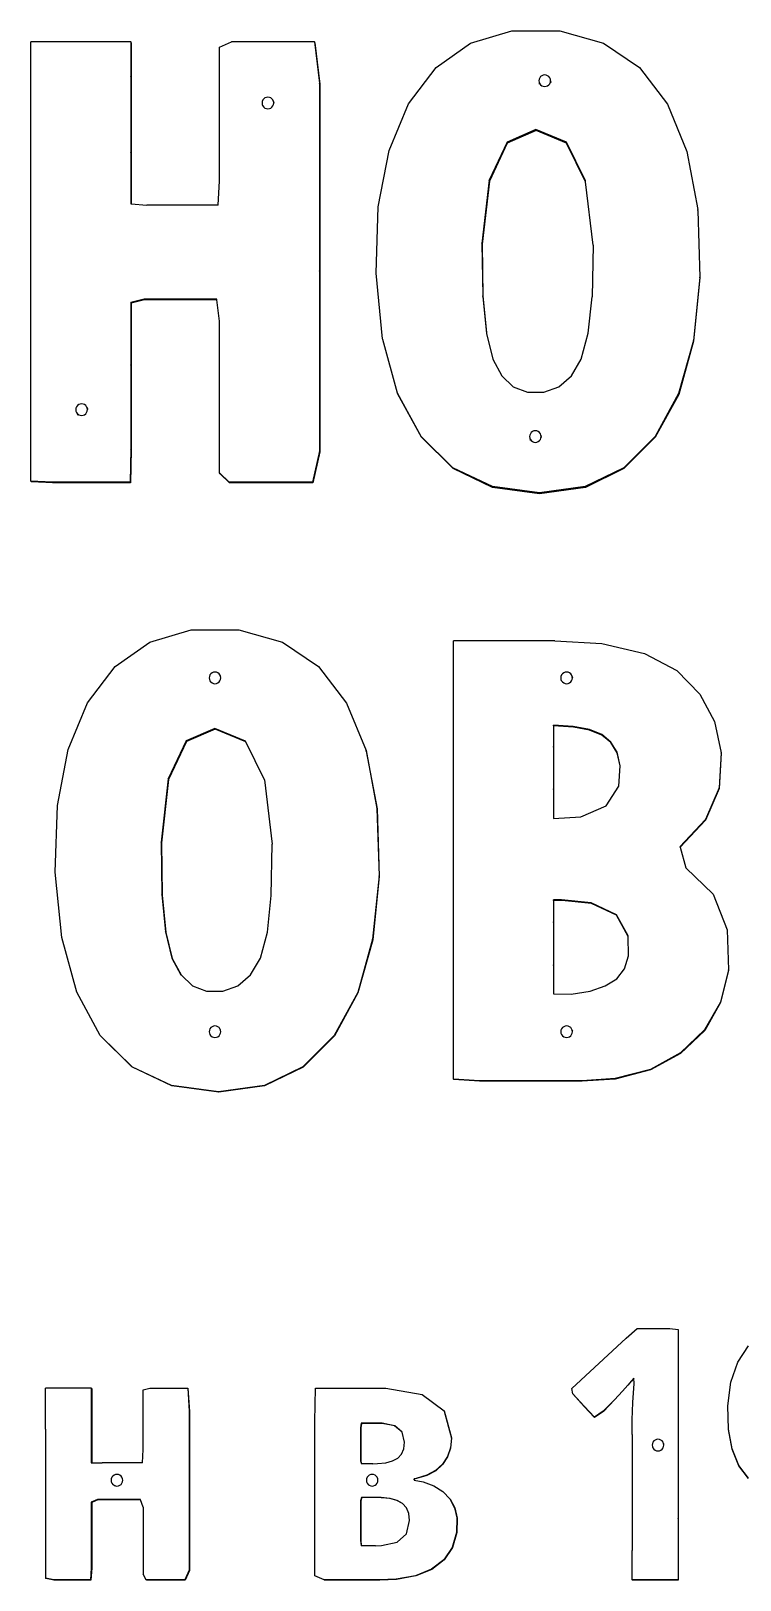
# Model space of a CAD drawing. Extents: x -1938 to 2501, y -2491 to 1970.
# Drawn here: x -766 to -15, y 241 to 1885 of the extents above; entities that cross this region are included whole.
import ezdxf

# ---------------------------------------------------------------- set-up
doc = ezdxf.new("R2010")
doc.units = 0
doc.layers.get('0').update_dxf_attribs({"linetype": 'CONTINUOUS'})

msp = doc.modelspace()

# ---------------------------------------------------------------- linework, layer by layer
for p, q in [((-300.2, 1871.6), (-256.4, 1884.5)), ((-256.4, 1884.5), (-205.5, 1884.5)), ((-205.5, 1884.5), (-159.3, 1871.5)), ((-766.5, 1407), (-766.5, 1873)), ((-660.7, 1873), (-766.5, 1873)), ((-660.7, 1873), (-660.5, 1836.2)), ((-660.3, 1871.9), (-660.7, 1873)), ((-660.3, 1871.9), (-660.1, 1835.1)), ((-566.4, 1867.4), (-553.7, 1873)), ((-566.4, 1725.6), (-566.4, 1867.4)), ((-465.7, 1873), (-553.7, 1873)), ((-465.7, 1873), (-460.5, 1829.2)), ((-465.5, 1871.9), (-465.7, 1873)), ((-465.5, 1871.9), (-460.2, 1828.1)), ((-336.8, 1845.7), (-300.2, 1871.6)), ((-159.3, 1871.5), (-121.3, 1845.6)), ((-366.1, 1807.1), (-336.8, 1845.7)), ((-121.3, 1845.6), (-91.5, 1806.8)), ((-660.5, 1836.2), (-660.5, 1755.5)), ((-660.1, 1835.1), (-660.5, 1836.2)), ((-660.1, 1835.1), (-660.1, 1754.4)), ((-460.5, 1829.2), (-460.5, 1630)), ((-460.2, 1828.1), (-460.5, 1829.2)), ((-460.2, 1828.1), (-460.2, 1629.1)), ((-227.6, 1833.3), (-227.8, 1831.7)), ((-227.8, 1831.7), (-227.6, 1830.1)), ((-227, 1834.8), (-227.6, 1833.3)), ((-227.6, 1830.1), (-227, 1828.6)), ((-227.6, 1830.1), (-227.6, 1829.9)), ((-227.6, 1829.8), (-227.6, 1829.9)), ((-227.6, 1829.8), (-227.4, 1828.2)), ((-226, 1836.1), (-227, 1834.8)), ((-227, 1828.6), (-226, 1827.3)), ((-224.7, 1837), (-226, 1836.1)), ((-226, 1827.3), (-224.7, 1826.4)), ((-223.2, 1837.6), (-224.7, 1837)), ((-224.7, 1826.4), (-223.2, 1825.8)), ((-221.6, 1837.9), (-223.2, 1837.6)), ((-223.2, 1825.8), (-221.6, 1825.5)), ((-220.1, 1837.6), (-221.6, 1837.9)), ((-221.6, 1825.5), (-220.1, 1825.8)), ((-218.6, 1837), (-220.1, 1837.6)), ((-220.1, 1825.8), (-218.6, 1826.4)), ((-217.3, 1836.1), (-218.6, 1837)), ((-218.6, 1826.4), (-217.3, 1827.3)), ((-216.3, 1834.8), (-217.3, 1836.1)), ((-217.3, 1827.3), (-216.3, 1828.6)), ((-215.7, 1833.3), (-216.3, 1834.8)), ((-216.3, 1828.6), (-215.7, 1830.1)), ((-215.5, 1831.7), (-215.7, 1833.3)), ((-215.7, 1830.1), (-215.5, 1831.7)), ((-215.5, 1831.7), (-215.3, 1829.8)), ((-521.2, 1809.8), (-521.4, 1808.2)), ((-521.4, 1808.2), (-521.2, 1806.6)), ((-520.6, 1811.3), (-521.2, 1809.8)), ((-519.6, 1812.5), (-520.6, 1811.3)), ((-518.4, 1813.5), (-519.6, 1812.5)), ((-516.9, 1814.1), (-518.4, 1813.5)), ((-515.3, 1814.3), (-516.9, 1814.1)), ((-513.7, 1814.1), (-515.3, 1814.3)), ((-512.2, 1813.5), (-513.7, 1814.1)), ((-510.9, 1812.5), (-512.2, 1813.5)), ((-510, 1811.3), (-510.9, 1812.5)), ((-509.3, 1809.8), (-510, 1811.3)), ((-509.1, 1808.2), (-509.3, 1809.8)), ((-509.3, 1809.8), (-508.8, 1807.9)), ((-509.3, 1806.6), (-509.1, 1808.2)), ((-521.2, 1806.6), (-520.6, 1805.1)), ((-521.2, 1806.6), (-520.7, 1804.8)), ((-520.6, 1805.1), (-519.6, 1803.8)), ((-519.6, 1803.8), (-518.4, 1802.8)), ((-518.4, 1802.8), (-516.9, 1802.2)), ((-516.9, 1802.2), (-515.3, 1802)), ((-515.3, 1802), (-513.7, 1802.2)), ((-513.7, 1802.2), (-512.2, 1802.8)), ((-512.2, 1802.8), (-510.9, 1803.8)), ((-510.9, 1803.8), (-510, 1805.1)), ((-510, 1805.1), (-509.3, 1806.6)), ((-386.7, 1757.7), (-366.1, 1807.1)), ((-91.5, 1806.8), (-70.8, 1756.5)), ((-231, 1780.1), (-261.5, 1766.7)), ((-230.9, 1779), (-261.4, 1765.6)), ((-198.6, 1766.4), (-231, 1780.1)), ((-230.9, 1779), (-231, 1780.1)), ((-198.5, 1765.4), (-230.9, 1779)), ((-261.5, 1766.7), (-280.6, 1726.4)), ((-261.4, 1765.6), (-280.4, 1725.3)), ((-261.4, 1765.6), (-261.5, 1766.7)), ((-178.4, 1725.5), (-198.6, 1766.4)), ((-198.5, 1765.4), (-198.6, 1766.4)), ((-178.3, 1724.5), (-198.5, 1765.4)), ((-660.5, 1755.5), (-660.5, 1701.3)), ((-660.1, 1754.4), (-660.5, 1755.5)), ((-660.1, 1754.4), (-660.1, 1701.3)), ((-398.2, 1698.1), (-386.7, 1757.7)), ((-70.8, 1756.5), (-59.4, 1695.2)), ((-568.1, 1699.8), (-566.4, 1725.6)), ((-280.6, 1726.4), (-288.2, 1659.2)), ((-280.4, 1725.3), (-280.6, 1726.4)), ((-178.3, 1724.5), (-178.4, 1725.5)), ((-280.4, 1725.3), (-288, 1658.2)), ((-170.3, 1657.3), (-178.3, 1724.5)), ((-660.5, 1701.3), (-660.1, 1701.3)), ((-660.1, 1701.3), (-643.6, 1699.8)), ((-568.1, 1699.8), (-643.6, 1699.8)), ((-400.4, 1627.6), (-398.2, 1698.1)), ((-59.3, 1694.2), (-59.4, 1695.2)), ((-59.3, 1694.2), (-57.1, 1623.4)), ((-288.2, 1659.2), (-287.4, 1603.7)), ((-288, 1658.2), (-288.2, 1659.2)), ((-288, 1658.2), (-287.2, 1602.8)), ((-170.3, 1657.3), (-171.2, 1602.6)), ((-460.5, 1630), (-460.5, 1438.9)), ((-460.2, 1629.1), (-460.5, 1630)), ((-460.2, 1629.1), (-460.2, 1438)), ((-393.6, 1558), (-400.4, 1627.6)), ((-57.1, 1623.4), (-63.8, 1556.2)), ((-57, 1622.5), (-63.8, 1555.3)), ((-57, 1622.5), (-57.1, 1623.4)), ((-646.5, 1600.1), (-660.5, 1596.5)), ((-660.5, 1596.5), (-660.5, 1530.3)), ((-660.1, 1595.6), (-660.5, 1596.5)), ((-646.1, 1599.2), (-660.1, 1595.6)), ((-660.1, 1595.6), (-660.1, 1529.4)), ((-603.9, 1600.1), (-646.5, 1600.1)), ((-646.1, 1599.2), (-646.5, 1600.1)), ((-603.6, 1599.2), (-646.1, 1599.2)), ((-569.4, 1600.1), (-603.9, 1600.1)), ((-603.6, 1599.2), (-603.9, 1600.1)), ((-569.3, 1599.2), (-603.6, 1599.2)), ((-569.3, 1599.2), (-569.4, 1600.1)), ((-566.4, 1576.8), (-569.3, 1599.2)), ((-287.4, 1603.7), (-283.5, 1564.2)), ((-287.2, 1602.8), (-287.4, 1603.7)), ((-287.2, 1602.8), (-283.4, 1563.7)), ((-175.5, 1563.9), (-171.2, 1602.6)), ((-566.4, 1415.7), (-566.4, 1576.8)), ((-283.5, 1564.2), (-283.4, 1563.7)), ((-283.4, 1563.7), (-276.8, 1536.3)), ((-182.9, 1536.3), (-175.5, 1563.9)), ((-393.4, 1557.2), (-393.6, 1558)), ((-393.4, 1557.1), (-393.4, 1557.2)), ((-377.7, 1500.3), (-393.4, 1557.1)), ((-63.8, 1556.2), (-79.7, 1499.9)), ((-63.8, 1555.3), (-79.6, 1499)), ((-63.8, 1555.3), (-63.8, 1556.2)), ((-660.5, 1530.3), (-660.5, 1440.9)), ((-660.1, 1529.4), (-660.5, 1530.3)), ((-660.1, 1529.4), (-660.1, 1440)), ((-276.8, 1536.3), (-267.2, 1518.6)), ((-193.3, 1518.6), (-182.9, 1536.3)), ((-267.2, 1518.6), (-255, 1507)), ((-206.6, 1507), (-193.3, 1518.6)), ((-352.7, 1454.3), (-377.7, 1500.3)), ((-377.5, 1499.4), (-377.7, 1500.3)), ((-352.5, 1453.5), (-377.5, 1499.4)), ((-255, 1507), (-240.1, 1501.2)), ((-240.1, 1501.2), (-222.7, 1501.2)), ((-222.7, 1501.2), (-206.6, 1507)), ((-79.7, 1499.9), (-104.6, 1454.3)), ((-79.6, 1499), (-104.5, 1453.5)), ((-79.6, 1499), (-79.7, 1499.9)), ((-718.8, 1484.4), (-719, 1482.8)), ((-719, 1482.8), (-718.8, 1481.2)), ((-718.2, 1485.9), (-718.8, 1484.4)), ((-718.8, 1481.2), (-718.2, 1479.7)), ((-717.2, 1487.1), (-718.2, 1485.9)), ((-718.2, 1479.7), (-717.2, 1478.4)), ((-718.2, 1479.7), (-716.9, 1477)), ((-715.9, 1488.1), (-717.2, 1487.1)), ((-714.4, 1488.7), (-715.9, 1488.1)), ((-712.9, 1488.9), (-714.4, 1488.7)), ((-711.3, 1488.7), (-712.9, 1488.9)), ((-709.8, 1488.1), (-711.3, 1488.7)), ((-708.5, 1487.1), (-709.8, 1488.1)), ((-707.5, 1485.9), (-708.5, 1487.1)), ((-708.5, 1478.4), (-707.5, 1479.7)), ((-706.9, 1484.4), (-707.5, 1485.9)), ((-707.5, 1485.9), (-706.2, 1483.2)), ((-707.5, 1479.7), (-706.9, 1481.2)), ((-706.7, 1482.8), (-706.9, 1484.4)), ((-706.9, 1481.2), (-706.7, 1482.8)), ((-717.2, 1478.4), (-715.9, 1477.4)), ((-715.9, 1477.4), (-714.4, 1476.8)), ((-714.4, 1476.8), (-712.9, 1476.6)), ((-712.9, 1476.6), (-711.3, 1476.8)), ((-711.3, 1476.8), (-709.8, 1477.4)), ((-709.8, 1477.4), (-708.5, 1478.4)), ((-319.1, 1421.1), (-352.7, 1454.3)), ((-352.5, 1453.5), (-352.7, 1454.3)), ((-318.9, 1420.2), (-352.5, 1453.5)), ((-237.6, 1455.8), (-237.8, 1454.2)), ((-237.8, 1454.2), (-237.6, 1452.6)), ((-236.9, 1457.3), (-237.6, 1455.8)), ((-237.6, 1452.6), (-236.9, 1451.2)), ((-237.6, 1452.6), (-237.1, 1450)), ((-236, 1458.6), (-236.9, 1457.3)), ((-236.9, 1451.2), (-236, 1449.9)), ((-234.7, 1459.6), (-236, 1458.6)), ((-236, 1449.9), (-234.7, 1448.9)), ((-233.2, 1460.2), (-234.7, 1459.6)), ((-234.7, 1448.9), (-233.2, 1448.3)), ((-231.6, 1460.4), (-233.2, 1460.2)), ((-233.2, 1448.3), (-231.6, 1448.1)), ((-230, 1460.2), (-231.6, 1460.4)), ((-231.6, 1448.1), (-230, 1448.3)), ((-228.5, 1459.6), (-230, 1460.2)), ((-230, 1448.3), (-228.5, 1448.9)), ((-227.3, 1458.6), (-228.5, 1459.6)), ((-228.5, 1448.9), (-227.3, 1449.9)), ((-226.3, 1457.3), (-227.3, 1458.6)), ((-227.3, 1449.9), (-226.3, 1451.2)), ((-225.7, 1455.8), (-226.3, 1457.3)), ((-226.3, 1451.2), (-225.7, 1452.6)), ((-225.5, 1454.2), (-225.7, 1455.8)), ((-225.7, 1455.8), (-225.3, 1453.2)), ((-225.7, 1452.6), (-225.5, 1454.2)), ((-104.6, 1454.3), (-137.8, 1421.1)), ((-104.5, 1453.5), (-137.7, 1420.2)), ((-104.5, 1453.5), (-104.6, 1454.3)), ((-660.5, 1440.9), (-661.4, 1406)), ((-660.1, 1440), (-661, 1405.2)), ((-660.1, 1440), (-660.5, 1440.9)), ((-460.5, 1438.9), (-467.9, 1406)), ((-460.2, 1438), (-467.6, 1405.2)), ((-460.2, 1438), (-460.5, 1438.9)), ((-556.4, 1406), (-566.4, 1415.7)), ((-566, 1414.8), (-566.4, 1415.7)), ((-556.1, 1405.2), (-566, 1414.8)), ((-277.2, 1401.1), (-319.1, 1421.1)), ((-318.9, 1420.2), (-319.1, 1421.1)), ((-277.1, 1400.3), (-318.9, 1420.2)), ((-137.8, 1421.1), (-178.7, 1401.1)), ((-137.7, 1420.2), (-178.5, 1400.3)), ((-137.7, 1420.2), (-137.8, 1421.1)), ((-744, 1406), (-766.5, 1407)), ((-766, 1406.2), (-766.5, 1407)), ((-743.5, 1405.2), (-766, 1406.2)), ((-694.5, 1406), (-744, 1406)), ((-743.5, 1405.2), (-744, 1406)), ((-694.1, 1405.2), (-743.5, 1405.2)), ((-661.4, 1406), (-694.5, 1406)), ((-694.1, 1405.2), (-694.5, 1406)), ((-661, 1405.2), (-694.1, 1405.2)), ((-661, 1405.2), (-661.4, 1406)), ((-511.3, 1406), (-556.4, 1406)), ((-556.1, 1405.2), (-556.4, 1406)), ((-511, 1405.2), (-556.1, 1405.2)), ((-467.9, 1406), (-511.3, 1406)), ((-511, 1405.2), (-511.3, 1406)), ((-467.6, 1405.2), (-511, 1405.2)), ((-467.6, 1405.2), (-467.9, 1406)), ((-227.2, 1394.5), (-277.2, 1401.1)), ((-277.1, 1400.3), (-277.2, 1401.1)), ((-227.1, 1393.6), (-277.1, 1400.3)), ((-178.7, 1401.1), (-227.2, 1394.5)), ((-178.5, 1400.3), (-227.1, 1393.6)), ((-178.5, 1400.3), (-178.7, 1401.1)), ((-227.1, 1393.6), (-227.2, 1394.5)), ((-640.5, 1236.2), (-596.7, 1249.1)), ((-596.7, 1249.1), (-545.9, 1249.1)), ((-545.9, 1249.1), (-499.7, 1236.1)), ((-677.1, 1210.3), (-640.5, 1236.2)), ((-499.7, 1236.1), (-461.6, 1210.2)), ((-318.4, 772.5), (-318.4, 1237.7)), ((-211.1, 1237.7), (-318.4, 1237.7)), ((-211.1, 1237.7), (-161.2, 1234.7)), ((-161.2, 1234.7), (-115.8, 1224.1)), ((-115.8, 1224.1), (-81.4, 1205.9)), ((-706.5, 1171.7), (-677.1, 1210.3)), ((-577.3, 1199.8), (-577.6, 1198.2)), ((-576.7, 1201.3), (-577.3, 1199.8)), ((-575.8, 1202.6), (-576.7, 1201.3)), ((-574.5, 1203.5), (-575.8, 1202.6)), ((-573, 1204.2), (-574.5, 1203.5)), ((-571.4, 1204.4), (-573, 1204.2)), ((-569.8, 1204.2), (-571.4, 1204.4)), ((-568.3, 1203.5), (-569.8, 1204.2)), ((-567.1, 1202.6), (-568.3, 1203.5)), ((-566.1, 1201.3), (-567.1, 1202.6)), ((-565.5, 1199.8), (-566.1, 1201.3)), ((-566.1, 1201.3), (-565.5, 1200.1)), ((-565.2, 1198.2), (-565.5, 1199.8)), ((-461.6, 1210.2), (-431.9, 1171.4)), ((-204.4, 1199.8), (-204.6, 1198.2)), ((-203.8, 1201.3), (-204.4, 1199.8)), ((-202.8, 1202.6), (-203.8, 1201.3)), ((-201.5, 1203.5), (-202.8, 1202.6)), ((-200, 1204.2), (-201.5, 1203.5)), ((-198.4, 1204.4), (-200, 1204.2)), ((-196.8, 1204.2), (-198.4, 1204.4)), ((-195.4, 1203.5), (-196.8, 1204.2)), ((-194.1, 1202.6), (-195.4, 1203.5)), ((-193.1, 1201.3), (-194.1, 1202.6)), ((-192.5, 1199.8), (-193.1, 1201.3)), ((-192.5, 1199.8), (-192.3, 1198.6)), ((-192.4, 1198.7), (-192.5, 1199.8)), ((-81.4, 1205.9), (-57.2, 1181.1)), ((-577.6, 1198.2), (-577.3, 1196.6)), ((-577.3, 1196.6), (-576.7, 1195.1)), ((-576.7, 1195.1), (-575.8, 1193.9)), ((-576.7, 1195.1), (-576.1, 1193.9)), ((-575.8, 1193.9), (-574.5, 1192.9)), ((-574.5, 1192.9), (-573, 1192.3)), ((-573, 1192.3), (-571.4, 1192.1)), ((-571.4, 1192.1), (-569.8, 1192.3)), ((-569.8, 1192.3), (-568.3, 1192.9)), ((-568.3, 1192.9), (-567.1, 1193.9)), ((-567.1, 1193.9), (-566.1, 1195.1)), ((-566.1, 1195.1), (-565.5, 1196.6)), ((-565.5, 1196.6), (-565.2, 1198.2)), ((-204.6, 1198.2), (-204.4, 1196.6)), ((-204.4, 1196.6), (-203.8, 1195.1)), ((-204.4, 1196.6), (-204.2, 1195.4)), ((-203.8, 1195.1), (-202.8, 1193.9)), ((-202.8, 1193.9), (-201.5, 1192.9)), ((-201.5, 1192.9), (-200, 1192.3)), ((-200, 1192.3), (-198.4, 1192.1)), ((-198.4, 1192.1), (-196.8, 1192.3)), ((-196.8, 1192.3), (-195.4, 1192.9)), ((-195.4, 1192.9), (-194.1, 1193.9)), ((-194.1, 1193.9), (-193.1, 1195.1)), ((-193.1, 1195.1), (-192.5, 1196.6)), ((-192.5, 1196.6), (-192.3, 1198.2)), ((-192.3, 1198.2), (-192.4, 1198.7)), ((-727, 1122.3), (-706.5, 1171.7)), ((-431.9, 1171.4), (-411.2, 1121.2)), ((-57.2, 1181.1), (-41.5, 1152.1)), ((-41.5, 1152.1), (-34.4, 1118.9)), ((-571.4, 1144.7), (-601.9, 1131.3)), ((-571, 1144), (-601.5, 1130.6)), ((-539, 1131.1), (-571.4, 1144.7)), ((-571, 1144), (-571.4, 1144.7)), ((-538.7, 1130.4), (-571, 1144)), ((-191.4, 1146.7), (-212.4, 1148.2)), ((-212.4, 1148.2), (-212.4, 1125.4)), ((-212.2, 1147.5), (-212.4, 1148.2)), ((-212.2, 1147.5), (-212.2, 1124.7)), ((-191.3, 1146.1), (-212.2, 1147.5)), ((-174.3, 1143.4), (-191.4, 1146.7)), ((-191.3, 1146.1), (-191.4, 1146.7)), ((-174.2, 1142.7), (-191.3, 1146.1)), ((-161.1, 1138), (-174.3, 1143.4)), ((-174.2, 1142.7), (-174.3, 1143.4)), ((-161, 1137.3), (-174.2, 1142.7)), ((-151.4, 1130.2), (-161.1, 1138)), ((-161, 1137.3), (-161.1, 1138)), ((-151.4, 1129.6), (-161, 1137.3)), ((-738.5, 1062.8), (-727, 1122.3)), ((-601.9, 1131.3), (-620.9, 1091)), ((-601.5, 1130.6), (-620.5, 1090.3)), ((-601.5, 1130.6), (-601.9, 1131.3)), ((-538.7, 1130.4), (-539, 1131.1)), ((-518.7, 1090.1), (-538.7, 1130.4)), ((-411.2, 1121.2), (-399.7, 1059.8)), ((-411, 1120.5), (-411.2, 1121.2)), ((-411, 1120.5), (-399.5, 1059.2)), ((-212.4, 1125.4), (-212.4, 1080.6)), ((-212.2, 1124.7), (-212.4, 1125.4)), ((-212.2, 1124.7), (-212.2, 1080)), ((-145, 1119.3), (-151.4, 1130.2)), ((-151.4, 1129.6), (-151.4, 1130.2)), ((-144.9, 1118.6), (-151.4, 1129.6)), ((-141.8, 1105.1), (-145, 1119.3)), ((-144.9, 1118.6), (-145, 1119.3)), ((-141.8, 1104.8), (-144.9, 1118.6)), ((-34.4, 1118.9), (-36.7, 1081.6)), ((-34.4, 1118.2), (-36.7, 1081)), ((-34.4, 1118.2), (-34.4, 1118.9)), ((-143.1, 1083.2), (-141.8, 1104.8)), ((-141.8, 1104.8), (-141.8, 1105.1)), ((-620.9, 1091), (-628.5, 1023.8)), ((-620.5, 1090.3), (-628.2, 1023.2)), ((-620.5, 1090.3), (-620.9, 1091)), ((-518.7, 1090.1), (-510.6, 1021.9)), ((-212.4, 1080.6), (-212.4, 1049.1)), ((-212.2, 1080), (-212.4, 1080.6)), ((-212.2, 1080), (-212.2, 1049.1)), ((-156.5, 1062.6), (-143.1, 1083.2)), ((-36.7, 1081.6), (-51.2, 1047.9)), ((-36.7, 1081), (-51.2, 1047.2)), ((-36.7, 1081), (-36.7, 1081.6)), ((-740.8, 992.2), (-738.5, 1062.8)), ((-399.7, 1059.8), (-397.4, 988.1)), ((-399.5, 1059.2), (-399.7, 1059.8)), ((-399.5, 1059.2), (-397.2, 987.5)), ((-183.4, 1050.7), (-156.5, 1062.6)), ((-212.4, 1049.1), (-212.2, 1049.1)), ((-212.2, 1049.1), (-183.4, 1050.7)), ((-51.2, 1047.9), (-78.2, 1019.1)), ((-51.2, 1047.2), (-78, 1018.6)), ((-51.2, 1047.2), (-51.2, 1047.9)), ((-628.5, 1023.8), (-627.7, 968.4)), ((-628.2, 1023.2), (-628.5, 1023.8)), ((-628.2, 1023.2), (-627.3, 967.8)), ((-511.6, 967.2), (-510.6, 1021.9)), ((-78.2, 1019.1), (-78, 1018.6)), ((-78, 1018.6), (-72, 996.7)), ((-733.9, 922.7), (-740.8, 992.2)), ((-397.4, 988.1), (-404.2, 920.9)), ((-397.2, 987.5), (-404, 920.3)), ((-397.2, 987.5), (-397.4, 988.1)), ((-72, 996.7), (-43, 968.8)), ((-627.7, 968.4), (-623.9, 928.9)), ((-627.3, 967.8), (-627.7, 968.4)), ((-627.3, 967.8), (-623.5, 928.3)), ((-515.8, 928.5), (-511.6, 967.2)), ((-212.4, 962.7), (-212.4, 939.3)), ((-210.3, 962.7), (-212.4, 962.7)), ((-212.2, 962.2), (-212.4, 962.7)), ((-210.2, 962.2), (-212.2, 962.2)), ((-212.2, 962.2), (-212.2, 938.7)), ((-206.4, 962.7), (-210.3, 962.7)), ((-210.2, 962.2), (-210.3, 962.7)), ((-206.3, 962.2), (-210.2, 962.2)), ((-203.7, 962.7), (-206.4, 962.7)), ((-206.3, 962.2), (-206.4, 962.7)), ((-203.6, 962.2), (-206.3, 962.2)), ((-172.3, 959.6), (-203.7, 962.7)), ((-203.6, 962.2), (-203.7, 962.7)), ((-172.2, 959), (-203.6, 962.2)), ((-145.7, 946.9), (-172.3, 959.6)), ((-172.2, 959), (-172.3, 959.6)), ((-145.6, 946.4), (-172.2, 959)), ((-43, 968.8), (-28.1, 930.9)), ((-212.4, 939.3), (-212.4, 893.7)), ((-212.2, 938.7), (-212.4, 939.3)), ((-212.2, 938.7), (-212.2, 893.1)), ((-133.1, 924.5), (-145.7, 946.9)), ((-145.6, 946.4), (-145.7, 946.9)), ((-133.1, 924), (-145.6, 946.4)), ((-718, 864.9), (-733.9, 922.7)), ((-623.9, 928.9), (-617.1, 900.9)), ((-623.5, 928.3), (-623.9, 928.9)), ((-623.5, 928.3), (-616.8, 900.4)), ((-523.2, 900.9), (-515.8, 928.5)), ((-404.2, 920.9), (-420, 864.5)), ((-404, 920.3), (-419.8, 864)), ((-404, 920.3), (-404.2, 920.9)), ((-133.1, 924), (-133.1, 924.5)), ((-132.7, 903.2), (-133.1, 924)), ((-28.1, 930.9), (-26.8, 888.6)), ((-617.1, 900.9), (-607.5, 883.3)), ((-616.8, 900.4), (-617.1, 900.9)), ((-616.8, 900.4), (-607.4, 883.1)), ((-533.7, 883.3), (-523.2, 900.9)), ((-212.4, 893.7), (-212.4, 862.9)), ((-212.2, 893.1), (-212.4, 893.7)), ((-212.2, 893.1), (-212.2, 862.9)), ((-145.2, 879), (-137, 889.6)), ((-137, 889.6), (-132.7, 903.2)), ((-26.8, 888.6), (-35.1, 854.3)), ((-26.8, 888.1), (-35.1, 853.8)), ((-26.8, 888.1), (-26.8, 888.6)), ((-607.5, 883.3), (-607.4, 883.1)), ((-607.4, 883.1), (-595.3, 871.7)), ((-595.3, 871.7), (-580.5, 865.9)), ((-563, 865.9), (-547, 871.7)), ((-547, 871.7), (-533.7, 883.3)), ((-173.5, 866), (-157.4, 871.4)), ((-157.4, 871.4), (-145.2, 879)), ((-693, 819), (-718, 864.9)), ((-580.5, 865.9), (-563, 865.9)), ((-420, 864.5), (-445, 819)), ((-419.8, 864), (-444.7, 818.5)), ((-419.8, 864), (-420, 864.5)), ((-212.4, 862.9), (-212.2, 862.9)), ((-212.2, 862.9), (-193.5, 862.8)), ((-193.5, 862.8), (-173.5, 866)), ((-35.1, 854.3), (-52.1, 824.8)), ((-35.1, 853.8), (-52, 824.3)), ((-35.1, 853.8), (-35.1, 854.3)), ((-577.3, 824.5), (-577.6, 822.9)), ((-577.6, 822.9), (-577.3, 821.3)), ((-576.7, 826), (-577.3, 824.5)), ((-575.8, 827.3), (-576.7, 826)), ((-574.5, 828.2), (-575.8, 827.3)), ((-573, 828.9), (-574.5, 828.2)), ((-571.4, 829.1), (-573, 828.9)), ((-569.8, 828.9), (-571.4, 829.1)), ((-568.3, 828.2), (-569.8, 828.9)), ((-567.1, 827.3), (-568.3, 828.2)), ((-566.1, 826), (-567.1, 827.3)), ((-565.5, 824.5), (-566.1, 826)), ((-566.1, 826), (-565.5, 825.2)), ((-565.2, 822.9), (-565.5, 824.5)), ((-565.5, 821.3), (-565.2, 822.9)), ((-204.4, 824.5), (-204.6, 822.9)), ((-204.6, 822.9), (-204.4, 821.3)), ((-203.8, 826), (-204.4, 824.5)), ((-202.8, 827.3), (-203.8, 826)), ((-201.5, 828.2), (-202.8, 827.3)), ((-200, 828.9), (-201.5, 828.2)), ((-198.4, 829.1), (-200, 828.9)), ((-196.8, 828.9), (-198.4, 829.1)), ((-195.4, 828.2), (-196.8, 828.9)), ((-194.1, 827.3), (-195.4, 828.2)), ((-193.1, 826), (-194.1, 827.3)), ((-192.5, 824.5), (-193.1, 826)), ((-192.3, 822.9), (-192.5, 824.5)), ((-192.5, 824.5), (-192.3, 823.7)), ((-192.5, 821.3), (-192.3, 822.9)), ((-52.1, 824.8), (-77.6, 800.3)), ((-52, 824.3), (-77.6, 799.9)), ((-52, 824.3), (-52.1, 824.8)), ((-659.4, 785.7), (-693, 819)), ((-692.6, 818.5), (-693, 819)), ((-659, 785.3), (-692.6, 818.5)), ((-577.3, 821.3), (-576.7, 819.8)), ((-576.7, 819.8), (-576.1, 819)), ((-576.7, 819.8), (-576.2, 819.2)), ((-576.2, 819.2), (-575.8, 818.6)), ((-575.8, 818.6), (-574.5, 817.6)), ((-574.5, 817.6), (-573, 817)), ((-573, 817), (-571.4, 816.8)), ((-571.4, 816.8), (-569.8, 817)), ((-569.8, 817), (-568.3, 817.6)), ((-568.3, 817.6), (-567.1, 818.6)), ((-567.1, 818.6), (-566.1, 819.8)), ((-566.1, 819.8), (-565.5, 821.3)), ((-445, 819), (-478.2, 785.7)), ((-444.7, 818.5), (-477.9, 785.3)), ((-444.7, 818.5), (-445, 819)), ((-204.4, 821.3), (-203.8, 819.8)), ((-204.4, 821.3), (-204.2, 820.5)), ((-203.8, 819.8), (-202.8, 818.6)), ((-202.8, 818.6), (-201.5, 817.6)), ((-201.5, 817.6), (-200, 817)), ((-200, 817), (-198.4, 816.8)), ((-198.4, 816.8), (-196.8, 817)), ((-196.8, 817), (-195.4, 817.6)), ((-195.4, 817.6), (-194.1, 818.6)), ((-194.1, 818.6), (-193.1, 819.8)), ((-193.1, 819.8), (-192.5, 821.3)), ((-77.6, 800.3), (-109.5, 782.9)), ((-77.6, 799.9), (-109.4, 782.4)), ((-77.6, 799.9), (-77.6, 800.3)), ((-617.6, 765.8), (-659.4, 785.7)), ((-659, 785.3), (-659.4, 785.7)), ((-617.2, 765.3), (-659, 785.3)), ((-478.2, 785.7), (-519, 765.8)), ((-477.9, 785.3), (-518.7, 765.3)), ((-477.9, 785.3), (-478.2, 785.7)), ((-290.9, 770.7), (-318.4, 772.5)), ((-318.2, 772), (-318.4, 772.5)), ((-146.9, 773.1), (-181.9, 770.7)), ((-146.8, 772.6), (-181.8, 770.3)), ((-109.5, 782.9), (-146.9, 773.1)), ((-146.8, 772.6), (-146.9, 773.1)), ((-109.4, 782.4), (-146.8, 772.6)), ((-109.4, 782.4), (-109.5, 782.9)), ((-567.6, 759.1), (-617.6, 765.8)), ((-617.2, 765.3), (-617.6, 765.8)), ((-567.2, 758.7), (-617.2, 765.3)), ((-519, 765.8), (-567.6, 759.1)), ((-567.2, 758.7), (-567.6, 759.1)), ((-518.7, 765.3), (-567.2, 758.7)), ((-518.7, 765.3), (-519, 765.8)), ((-290.7, 770.3), (-318.2, 772)), ((-227.2, 770.7), (-290.9, 770.7)), ((-290.7, 770.3), (-290.9, 770.7)), ((-227.1, 770.3), (-290.7, 770.3)), ((-181.9, 770.7), (-227.2, 770.7)), ((-227.1, 770.3), (-227.2, 770.7)), ((-181.8, 770.3), (-227.1, 770.3)), ((-181.8, 770.3), (-181.9, 770.7)), ((-192.9, 444.5), (-135.3, 497.9)), ((-135.3, 497.9), (-123.6, 508.1)), ((-123.6, 508.1), (-88.8, 508.1)), ((-88.8, 508.1), (-80, 507.1)), ((-80, 507.1), (-80, 430.3)), ((-80, 506.8), (-80, 507.1)), ((-80, 506.8), (-80, 430.1)), ((-17, 472.3), (-5.5, 489.7)), ((-24.4, 451.1), (-17, 472.3)), ((-751.1, 401.4), (-751, 444.6)), ((-702.5, 444.6), (-751, 444.6)), ((-702.1, 444.3), (-702.5, 444.6)), ((-702.5, 444.6), (-702.5, 425)), ((-702.1, 444.3), (-702.1, 424.8)), ((-647.6, 443.1), (-640.3, 444.6)), ((-640.3, 444.6), (-600.3, 444.6)), ((-600, 444.3), (-600.3, 444.6)), ((-600.3, 444.6), (-598.7, 420.2)), ((-600, 444.3), (-598.4, 419.9)), ((-465.5, 409.4), (-464.8, 444.6)), ((-464.8, 444.6), (-409.3, 444.6)), ((-409.3, 444.6), (-390.3, 444.6)), ((-390.3, 444.6), (-351.6, 438)), ((-191.9, 438.8), (-192.9, 444.5)), ((-133.6, 448), (-139.2, 441.7)), ((-133.5, 447.8), (-139.1, 441.5)), ((-129.7, 452.6), (-133.6, 448)), ((-133.5, 447.8), (-133.6, 448)), ((-129.6, 452.3), (-133.5, 447.8)), ((-127.2, 455.5), (-129.7, 452.6)), ((-129.6, 452.3), (-129.7, 452.6)), ((-127.2, 455.2), (-129.6, 452.3)), ((-128.1, 429.6), (-126.9, 449.6)), ((-127.2, 455.2), (-127.2, 455.5)), ((-126.9, 449.6), (-127.2, 455.2)), ((-27.6, 426.1), (-24.4, 451.1)), ((-647.6, 379.6), (-647.6, 443.1)), ((-351.6, 438), (-328.4, 420.5)), ((-191.7, 438.6), (-191.9, 438.8)), ((-179.8, 425.7), (-191.9, 438.8)), ((-179.7, 425.4), (-191.7, 438.6)), ((-147.7, 432.5), (-159.5, 420.3)), ((-147.7, 432.3), (-159.4, 420)), ((-139.2, 441.7), (-147.7, 432.5)), ((-139.1, 441.5), (-147.7, 432.3)), ((-147.7, 432.3), (-147.7, 432.5)), ((-139.1, 441.5), (-139.2, 441.7)), ((-128.8, 411.2), (-128.1, 429.6)), ((-80, 430.3), (-80, 306.3)), ((-80, 430.1), (-80, 430.3)), ((-80, 430.1), (-80, 306.1)), ((-702.1, 424.8), (-702.5, 425)), ((-702.5, 425), (-702.5, 387.8)), ((-702.1, 424.8), (-702.1, 387.6)), ((-598.4, 419.9), (-598.7, 420.2)), ((-598.7, 420.2), (-598.7, 330.6)), ((-598.4, 419.9), (-598.4, 330.4)), ((-328.2, 420.2), (-328.4, 420.5)), ((-328.4, 420.5), (-320.6, 391.9)), ((-328.2, 420.2), (-320.4, 391.6)), ((-179.7, 425.4), (-179.8, 425.7)), ((-169, 413.8), (-179.8, 425.7)), ((-168.9, 413.6), (-179.7, 425.4)), ((-159.5, 420.3), (-169, 413.8)), ((-168.9, 413.6), (-169, 413.8)), ((-159.4, 420), (-168.9, 413.6)), ((-159.4, 420), (-159.5, 420.3)), ((-128.9, 395.6), (-128.8, 411.2)), ((-26.9, 401.2), (-27.6, 426.1)), ((-751.1, 401.4), (-751.1, 243.1)), ((-465.5, 245.8), (-465.5, 409.4)), ((-416.4, 407.6), (-417, 402.7)), ((-417, 402.7), (-417, 384.4)), ((-416.8, 402.5), (-417, 402.7)), ((-416.1, 407.4), (-416.8, 402.5)), ((-416.8, 402.5), (-416.8, 384.2)), ((-409.3, 407.6), (-416.4, 407.6)), ((-416.1, 407.4), (-416.4, 407.6)), ((-409.1, 407.4), (-416.1, 407.4)), ((-400.3, 407.6), (-409.3, 407.6)), ((-409.1, 407.4), (-409.3, 407.6)), ((-400.1, 407.4), (-409.1, 407.4)), ((-394.2, 407.6), (-400.3, 407.6)), ((-400.1, 407.4), (-400.3, 407.6)), ((-393.9, 407.3), (-400.1, 407.4)), ((-380.9, 404.9), (-394.2, 407.6)), ((-393.9, 407.3), (-394.2, 407.6)), ((-380.7, 404.6), (-393.9, 407.3)), ((-372.9, 398.2), (-380.9, 404.9)), ((-380.7, 404.6), (-380.9, 404.9)), ((-372.9, 398.1), (-380.7, 404.6)), ((-372.9, 398.1), (-372.9, 398.2)), ((-370.2, 387.5), (-372.9, 398.1)), ((-128.9, 395.6), (-128.9, 272.4)), ((-26.9, 401.1), (-26.9, 401.2)), ((-26.9, 400.9), (-26.9, 401.1)), ((-23, 380.2), (-26.9, 401.1)), ((-22.9, 380), (-26.9, 400.9)), ((-702.5, 387.8), (-702.5, 365.6)), ((-702.1, 387.6), (-702.5, 387.8)), ((-702.1, 387.6), (-702.1, 365.6)), ((-648.1, 365.4), (-647.6, 379.6)), ((-417, 384.4), (-417, 367.5)), ((-416.8, 384.2), (-417, 384.4)), ((-416.8, 384.2), (-416.8, 367.3)), ((-373.5, 374.7), (-371, 380.4)), ((-371, 380.4), (-370.2, 387.5)), ((-321.7, 381.4), (-324.9, 372.1)), ((-321.5, 381.2), (-324.7, 371.9)), ((-320.6, 391.9), (-321.7, 381.4)), ((-321.5, 381.2), (-321.7, 381.4)), ((-320.4, 391.6), (-321.5, 381.2)), ((-320.4, 391.6), (-320.6, 391.9)), ((-107.5, 386), (-107.7, 384.4)), ((-107.7, 384.4), (-107.5, 382.8)), ((-106.9, 387.5), (-107.5, 386)), ((-107.5, 382.8), (-107.3, 382.1)), ((-107.5, 382.8), (-107.4, 382.4)), ((-107.4, 382.4), (-106.9, 381.3)), ((-105.9, 388.7), (-106.9, 387.5)), ((-106.9, 381.3), (-105.9, 380)), ((-104.7, 389.7), (-105.9, 388.7)), ((-105.9, 380), (-104.7, 379)), ((-103.2, 390.3), (-104.7, 389.7)), ((-104.7, 379), (-103.2, 378.4)), ((-101.6, 390.5), (-103.2, 390.3)), ((-103.2, 378.4), (-101.6, 378.2)), ((-100, 390.3), (-101.6, 390.5)), ((-101.6, 378.2), (-100, 378.4)), ((-98.5, 389.7), (-100, 390.3)), ((-100, 378.4), (-98.5, 379)), ((-97.2, 388.7), (-98.5, 389.7)), ((-98.5, 379), (-97.2, 380)), ((-96.2, 387.5), (-97.2, 388.7)), ((-97.2, 380), (-96.2, 381.3)), ((-95.6, 386), (-96.2, 387.5)), ((-96.2, 381.3), (-95.6, 382.8)), ((-95.6, 386), (-95.5, 385.3)), ((-95.6, 385.6), (-95.6, 386)), ((-95.4, 384.4), (-95.6, 385.6)), ((-95.6, 382.8), (-95.4, 384.4)), ((-22.9, 380), (-23, 380.2)), ((-15.8, 362.8), (-23, 380.2)), ((-15.8, 362.5), (-22.9, 380)), ((-702.5, 365.6), (-702.1, 365.6)), ((-702.1, 365.6), (-690.9, 365.4)), ((-648.1, 365.4), (-690.9, 365.4)), ((-417, 367.5), (-416, 364.6)), ((-416.8, 367.3), (-417, 367.5)), ((-416.8, 367.3), (-415.9, 364.6)), ((-416, 364.6), (-415.9, 364.6)), ((-404.1, 364.6), (-415.9, 364.6)), ((-404.1, 364.6), (-399.1, 364.7)), ((-399.1, 364.7), (-390.3, 365.6)), ((-390.3, 365.6), (-383.1, 367.5)), ((-383.1, 367.5), (-377.5, 370.4)), ((-377.5, 370.4), (-373.5, 374.7)), ((-330.2, 364), (-337.5, 357.3)), ((-330, 363.8), (-337.3, 357.1)), ((-324.9, 372.1), (-330.2, 364)), ((-330, 363.8), (-330.2, 364)), ((-324.7, 371.9), (-330, 363.8)), ((-324.7, 371.9), (-324.9, 372.1)), ((-15.8, 362.5), (-15.8, 362.8)), ((-5.6, 349.1), (-15.8, 362.8)), ((-5.6, 348.9), (-15.8, 362.5)), ((-681.3, 348.7), (-681.5, 347.1)), ((-681.5, 347.1), (-681.3, 345.5)), ((-680.7, 350.2), (-681.3, 348.7)), ((-681.3, 345.5), (-680.7, 344)), ((-679.7, 351.4), (-680.7, 350.2)), ((-678.4, 352.4), (-679.7, 351.4)), ((-676.9, 353), (-678.4, 352.4)), ((-675.3, 353.2), (-676.9, 353)), ((-673.7, 353), (-675.3, 353.2)), ((-672.3, 352.4), (-673.7, 353)), ((-671, 351.4), (-672.3, 352.4)), ((-672.3, 352.4), (-671, 351.8)), ((-670, 350.2), (-671, 351.4)), ((-669.4, 348.7), (-670, 350.2)), ((-670, 344), (-669.4, 345.5)), ((-669.2, 347.1), (-669.4, 348.7)), ((-669.4, 345.5), (-669.2, 347.1)), ((-410.6, 348.7), (-410.8, 347.1)), ((-410.8, 347.1), (-410.6, 345.5)), ((-410, 350.2), (-410.6, 348.7)), ((-410.6, 345.5), (-410, 344)), ((-409, 351.4), (-410, 350.2)), ((-407.7, 352.4), (-409, 351.4)), ((-406.2, 353), (-407.7, 352.4)), ((-404.6, 353.2), (-406.2, 353)), ((-403.1, 353), (-404.6, 353.2)), ((-401.6, 352.4), (-403.1, 353)), ((-400.3, 351.4), (-401.6, 352.4)), ((-399.3, 350.2), (-400.3, 351.4)), ((-400.3, 351.4), (-399.6, 350.8)), ((-398.7, 348.7), (-399.3, 350.2)), ((-399.3, 344), (-398.7, 345.5)), ((-398.5, 347.1), (-398.7, 348.7)), ((-398.7, 345.5), (-398.5, 347.1)), ((-358, 349), (-360.2, 348.4)), ((-360.2, 348.4), (-360.2, 347.7)), ((-360, 348.2), (-360.2, 348.4)), ((-360, 347.5), (-360.2, 347.7)), ((-360.2, 347.7), (-360.2, 347.2)), ((-360.2, 347.2), (-360, 347.1)), ((-357.8, 348.8), (-360, 348.2)), ((-360, 348.2), (-360, 347.5)), ((-360, 347.5), (-360, 347.1)), ((-360, 347.1), (-350.7, 345.3)), ((-346.8, 352.3), (-358, 349)), ((-357.8, 348.8), (-358, 349)), ((-346.6, 352.1), (-357.8, 348.8)), ((-350.7, 345.3), (-339.2, 341.2)), ((-337.5, 357.3), (-346.8, 352.3)), ((-346.6, 352.1), (-346.8, 352.3)), ((-337.3, 357.1), (-346.6, 352.1)), ((-337.3, 357.1), (-337.5, 357.3)), ((-680.7, 344), (-679.7, 342.7)), ((-679.7, 342.7), (-678.4, 341.7)), ((-678.4, 341.7), (-677.2, 341.1)), ((-678.4, 341.7), (-677.5, 341.4)), ((-677.5, 341.4), (-676.9, 341.1)), ((-676.9, 341.1), (-675.3, 340.9)), ((-675.3, 340.9), (-673.7, 341.1)), ((-673.7, 341.1), (-672.3, 341.7)), ((-672.3, 341.7), (-671, 342.7)), ((-671, 342.7), (-670, 344)), ((-598.4, 330.4), (-598.7, 330.6)), ((-598.7, 330.6), (-598.7, 251.5)), ((-598.4, 330.4), (-598.4, 251.3)), ((-415.8, 328.8), (-417, 325.3)), ((-408.6, 328.8), (-415.8, 328.8)), ((-415.5, 328.6), (-415.8, 328.8)), ((-410, 344), (-409, 342.7)), ((-409, 342.7), (-408.3, 342.1)), ((-409, 342.7), (-408.4, 342.2)), ((-400.8, 328.8), (-408.6, 328.8)), ((-408.3, 328.6), (-408.6, 328.8)), ((-408.4, 342.2), (-407.7, 341.7)), ((-407.7, 341.7), (-406.2, 341.1)), ((-406.2, 341.1), (-404.6, 340.9)), ((-404.6, 340.9), (-403.1, 341.1)), ((-403.1, 341.1), (-401.6, 341.7)), ((-401.6, 341.7), (-400.3, 342.7)), ((-395.2, 328.7), (-400.8, 328.8)), ((-400.6, 328.6), (-400.8, 328.8)), ((-400.3, 342.7), (-399.3, 344)), ((-386, 327.8), (-395.2, 328.7)), ((-395, 328.5), (-395.2, 328.7)), ((-339.2, 341.2), (-329.7, 335.1)), ((-329.5, 334.9), (-329.7, 335.1)), ((-329.5, 334.9), (-322.2, 327.2)), ((-696, 326.5), (-702.5, 323.8)), ((-702.1, 323.6), (-702.5, 323.8)), ((-702.5, 323.8), (-702.5, 292.5)), ((-695.5, 326.3), (-702.1, 323.6)), ((-702.1, 323.6), (-702.1, 292.3)), ((-695.5, 326.3), (-696, 326.5)), ((-671.7, 326.5), (-696, 326.5)), ((-671.3, 326.3), (-695.5, 326.3)), ((-650.4, 326.5), (-671.7, 326.5)), ((-671.3, 326.3), (-671.7, 326.5)), ((-650.3, 326.3), (-671.3, 326.3)), ((-650.3, 326.3), (-650.4, 326.5)), ((-647.6, 318.5), (-650.3, 326.3)), ((-647.6, 318.5), (-647.6, 247.3)), ((-417, 325.3), (-417, 305.2)), ((-416.8, 325.1), (-417, 325.3)), ((-415.5, 328.6), (-416.8, 325.1)), ((-416.8, 325.1), (-416.8, 305)), ((-408.3, 328.6), (-415.5, 328.6)), ((-400.6, 328.6), (-408.3, 328.6)), ((-395, 328.5), (-400.6, 328.6)), ((-385.7, 327.6), (-395, 328.5)), ((-378.4, 325.7), (-386, 327.8)), ((-385.7, 327.6), (-386, 327.8)), ((-378.2, 325.5), (-385.7, 327.6)), ((-372.5, 322.5), (-378.4, 325.7)), ((-378.2, 325.5), (-378.4, 325.7)), ((-372.4, 322.3), (-378.2, 325.5)), ((-372.4, 322.3), (-372.5, 322.5)), ((-368.3, 317.9), (-372.4, 322.3)), ((-365.8, 311.9), (-368.3, 317.9)), ((-322, 327), (-322.2, 327.2)), ((-322.2, 327.2), (-317.3, 317.8)), ((-322, 327), (-317.1, 317.6)), ((-317.1, 317.6), (-317.3, 317.8)), ((-317.3, 317.8), (-314.8, 307)), ((-317.1, 317.6), (-314.6, 306.8)), ((-417, 305.2), (-417, 283.4)), ((-416.8, 305), (-417, 305.2)), ((-416.8, 305), (-416.8, 283.3)), ((-368.3, 290.2), (-365, 304.5)), ((-365, 304.5), (-365.8, 311.9)), ((-314.8, 307), (-315.2, 291.7)), ((-314.6, 306.8), (-315, 291.5)), ((-314.6, 306.8), (-314.8, 307)), ((-80, 306.3), (-80, 241.3)), ((-80, 306.1), (-80, 306.3)), ((-80, 306.1), (-80, 241.2)), ((-702.1, 292.3), (-702.5, 292.5)), ((-702.5, 292.5), (-702.5, 254)), ((-702.1, 292.3), (-702.1, 253.9)), ((-417, 283.4), (-416.4, 277.6)), ((-416.8, 283.3), (-417, 283.4)), ((-416.8, 283.3), (-416.2, 277.6)), ((-394.6, 277.7), (-378.1, 281.2)), ((-378.1, 281.2), (-368.3, 290.2)), ((-315.2, 291.7), (-319.8, 275.8)), ((-315, 291.5), (-319.6, 275.6)), ((-315, 291.5), (-315.2, 291.7)), ((-416.4, 277.6), (-416.2, 277.6)), ((-401.3, 277.6), (-416.2, 277.6)), ((-401.3, 277.6), (-394.6, 277.7)), ((-319.8, 275.8), (-328.6, 262.7)), ((-319.6, 275.6), (-328.4, 262.6)), ((-319.6, 275.6), (-319.8, 275.8)), ((-128.8, 241.3), (-128.9, 272.4)), ((-702.5, 254), (-703.4, 241.3)), ((-702.1, 253.9), (-703, 241.2)), ((-702.1, 253.9), (-702.5, 254)), ((-644.2, 241.3), (-647.6, 247.3)), ((-598.7, 251.5), (-603.3, 241.3)), ((-598.4, 251.3), (-603, 241.2)), ((-598.4, 251.3), (-598.7, 251.5)), ((-341.7, 252.6), (-358.6, 245.7)), ((-341.5, 252.5), (-358.3, 245.5)), ((-328.6, 262.7), (-341.7, 252.6)), ((-341.5, 252.5), (-341.7, 252.6)), ((-328.4, 262.6), (-341.5, 252.5)), ((-328.4, 262.6), (-328.6, 262.7)), ((-742.3, 241.3), (-751.1, 243.1)), ((-750.6, 242.9), (-751.1, 243.1)), ((-741.9, 241.2), (-750.6, 242.9)), ((-720, 241.3), (-742.3, 241.3)), ((-741.9, 241.2), (-742.3, 241.3)), ((-719.6, 241.2), (-741.9, 241.2)), ((-703.4, 241.3), (-720, 241.3)), ((-719.6, 241.2), (-720, 241.3)), ((-703, 241.2), (-719.6, 241.2)), ((-703, 241.2), (-703.4, 241.3)), ((-643.8, 241.2), (-644.2, 241.3)), ((-624.2, 241.3), (-644.2, 241.3)), ((-623.8, 241.2), (-643.8, 241.2)), ((-623.8, 241.2), (-624.2, 241.3)), ((-603.3, 241.3), (-624.2, 241.3)), ((-603, 241.2), (-623.8, 241.2)), ((-603, 241.2), (-603.3, 241.3)), ((-465.3, 245.7), (-465.5, 245.8)), ((-455.5, 241.3), (-465.3, 245.7)), ((-423.6, 241.3), (-455.5, 241.3)), ((-455.3, 241.2), (-455.5, 241.3)), ((-423.3, 241.2), (-455.3, 241.2)), ((-396.9, 241.3), (-423.6, 241.3)), ((-423.3, 241.2), (-423.6, 241.3)), ((-396.7, 241.2), (-423.3, 241.2)), ((-379.1, 242), (-396.9, 241.3)), ((-396.7, 241.2), (-396.9, 241.3)), ((-378.9, 241.8), (-396.7, 241.2)), ((-358.6, 245.7), (-379.1, 242)), ((-378.9, 241.8), (-379.1, 242)), ((-358.3, 245.5), (-378.9, 241.8)), ((-358.3, 245.5), (-358.6, 245.7)), ((-114.7, 241.3), (-128.8, 241.3)), ((-128.7, 241.2), (-128.8, 241.3)), ((-114.6, 241.2), (-128.7, 241.2)), ((-92, 241.3), (-114.7, 241.3)), ((-114.6, 241.2), (-114.7, 241.3)), ((-91.9, 241.2), (-114.6, 241.2)), ((-80, 241.3), (-92, 241.3)), ((-91.9, 241.2), (-92, 241.3)), ((-80, 241.2), (-91.9, 241.2)), ((-80, 241.2), (-80, 241.3))]:
    msp.add_line(p, q)

doc.saveas('drawing.dxf')
